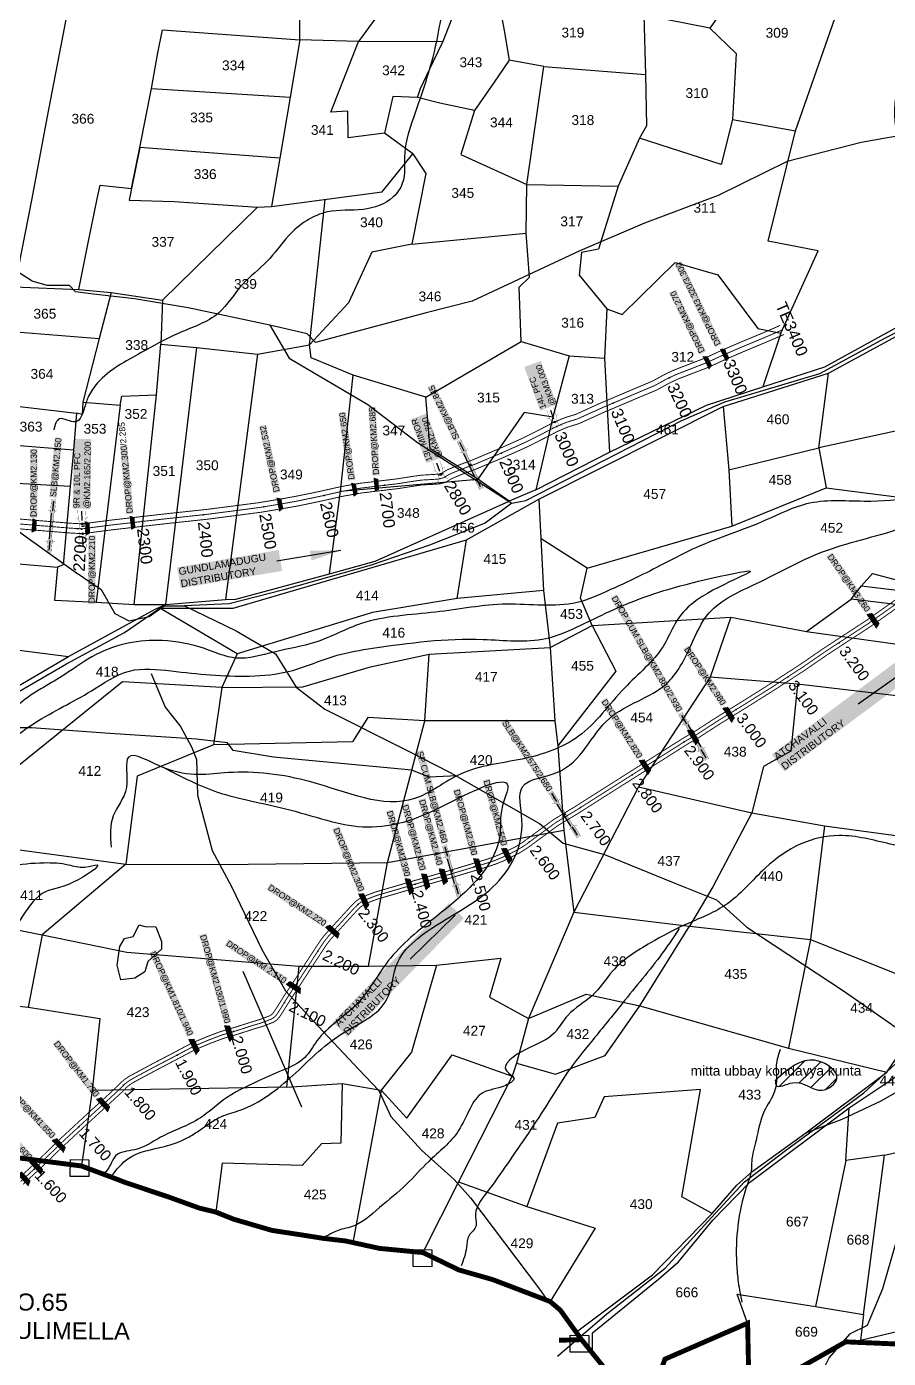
# Model space of a CAD drawing. Header units: inches. Extents: x 201585 to 225365, y 1598878 to 1613111.
# Drawn here: x 205832 to 207237, y 1599995 to 1602165 of the extents above; entities that cross this region are included whole.
import ezdxf
from ezdxf.enums import TextEntityAlignment as Align

# ---------------------------------------------------------------- set-up
doc = ezdxf.new("R2010")
doc.units = ezdxf.units.IN
doc.header["$LTSCALE"] = 15
doc.header["$MEASUREMENT"] = 0
for name, pattern in [('ACAD_ISO02W100', [15, 12, -3]), ('DASHED2', [0.375, 0.25, -0.125]), ('HIDDEN2', [0.1875, 0.125, -0.0625])]:
    doc.linetypes.add(name, pattern=pattern)
for name, color, linetype in [('BOUNDRY STONES', 240, 'Continuous'), ('CANAL1', 7, 'Continuous'), ('CSMark', 72, 'Continuous'), ('PLOTS', 7, 'Continuous'), ('PLOTS NO', 7, 'Continuous'), ('RE REMARKS', 7, 'Continuous'), ('ROADS', 1, 'Continuous'), ('STREAMS', 4, 'Continuous'), ('STRUCTURE', 5, 'Continuous'), ('TEXT', 1, 'Continuous'), ('text2', 7, 'Continuous'), ('VILLAGE BOUNDRY', 5, 'Continuous')]:
    doc.layers.add(name, color=color, linetype=linetype)
doc.styles.get("Standard").update_dxf_attribs({"font": 'arial.ttf'})
doc.dimstyles.get("Standard").update_dxf_attribs({"dimtxt": 0.18, "dimasz": 0.18, "dimexe": 0.18, "dimexo": 0.0625, "dimgap": 0.09, "dimtad": 0, "dimtih": 1, "dimtoh": 1, "dimdec": 4, "dimzin": 0, "dimdsep": 46, "dimtxsty": 'Standard', "dimcen": 0.09, "dimadec": 0, "dimazin": 0, "dimtfac": 1, "dimtdec": 4, "dimtofl": 0, "dimtmove": 0, "dimatfit": 3, "dimfxl": 1, "dimtolj": 1, "dimtzin": 0, "dimarcsym": 0})

# ---------------------------------------------------------------- blocks, each defined once
blk = doc.blocks.new('DROP')
h = blk.add_hatch()
h.set_pattern_fill('ANSI31', color=1, scale=10, angle=45)
h.set_pattern_definition([(90, (-324.4107, -25.7687), (-1.25, 0), [])])
h.paths.add_polyline_path([(-9.9, -4.3), (-13.8, 4.1), (13.8, 4.1), (10.2, -4.3)])
at = {"layer": 'STRUCTURE', "color": 5, "const_width": 0.49}
blk.add_lwpolyline([(-9.9, -4.3), (-13.8, 4.1), (13.8, 4.1), (10.2, -4.3), (-9.9, -4.3)], dxfattribs=at)
at = {"layer": 'STRUCTURE', "color": 5}
blk.add_circle((0, 0), 1.33, dxfattribs=at)
blk = doc.blocks.new('OT')
at = {"layer": 'STRUCTURE', "color": 190}
for points, const_width in [([(769775.2, 1706601.8), (769775.2, 1706597.8), (769769.2, 1706593.8), (769761.8, 1706593.8), (769754.4, 1706593.8), (769748.4, 1706597.8), (769748.4, 1706601.8)], 0.5), ([(769751.4, 1706595.8), (769729.4, 1706595.8)], 0.5), ([(769751.4, 1706579), (769729.4, 1706579)], 0.5), ([(769748.4, 1706573), (769748.4, 1706577), (769754.4, 1706581), (769761.8, 1706581), (769761.8, 1706581), (769761.8, 1706581), (769769.2, 1706581), (769775.2, 1706577), (769775.2, 1706573)], 0.5), ([(769761.8, 1706593.8), (769761.8, 1706581)], 2.5)]:
    blk.add_lwpolyline(points, dxfattribs=dict(at, const_width=const_width))
at = {"layer": 'STRUCTURE', "color": 0}
blk.add_circle((769761.8, 1706587.4), 1.87, dxfattribs=at)
blk.add_leader([(769732.6, 1706587.4), (769753.8, 1706587.4)], dimstyle='Standard', override={"dimasz": 10, "dimgap": 0.09, "dimtad": 0}, dxfattribs=at)
blk = doc.blocks.new('SLB')
at = {"layer": 'STRUCTURE'}
h = blk.add_hatch(dxfattribs=at)
h.set_pattern_fill('DOTS', color=6, scale=20, angle=320.3722, style=0)
h.set_pattern_definition([(320.372247934, (-159.4327, -72.9564), (1.2786241598, 0.5641323054), [0, -1.25])])
h.paths.add_polyline_path([(769699.5, 1706871.1), (769699.5, 1706861.1), (769729.1, 1706861.1), (769732.1, 1706863.1), (769792.1, 1706863.1), (769795.1, 1706861.1), (769824.7, 1706861.1), (769824.7, 1706871.1), (769795.1, 1706871.1), (769792.1, 1706869.1), (769732.1, 1706869.1), (769729.1, 1706871.1)])
at = {"layer": 'STRUCTURE', "color": 6, "linetype": 'ACAD_ISO02W100', "ltscale": 0.5, "const_width": 0.5}
for points in [[(769699.5, 1706871.1), (769729.1, 1706871.1)], [(769699.5, 1706861.1), (769729.1, 1706861.1)], [(769795.1, 1706871.1), (769824.7, 1706871.1)], [(769795.1, 1706861.1), (769824.7, 1706861.1)]]:
    blk.add_lwpolyline(points, dxfattribs=at)
at = {"layer": 'STRUCTURE', "color": 6, "const_width": 0.628}
for points in [[(769726.1, 1706877.1), (769726.1, 1706873.1), (769732.1, 1706869.1), (769792.1, 1706869.1), (769798.1, 1706873.1), (769798.1, 1706877.1)], [(769726.1, 1706855.1), (769726.1, 1706859.1), (769732.1, 1706863.1), (769792.1, 1706863.1), (769798.1, 1706859.1), (769798.1, 1706855.1)]]:
    blk.add_lwpolyline(points, dxfattribs=at)
at = {"layer": 'STRUCTURE', "color": 6}
blk.add_lwpolyline([(769732.1, 1706863.1), (769792.1, 1706863.1)], dxfattribs=at)
blk.add_lwpolyline([(769732.1, 1706863.1), (769792.1, 1706863.1)], dxfattribs=at)
at = {"layer": 'STRUCTURE', "color": 0}
blk.add_circle((769762.1, 1706866.1), 1.24, dxfattribs=at)
for points in [[(769703.8, 1706866), (769726.7, 1706866)], [(769818.6, 1706865.8), (769795.7, 1706865.8)]]:
    blk.add_leader(points, dimstyle='Standard', override={"dimasz": 10, "dimgap": 0.09, "dimtad": 0}, dxfattribs=at)
blk = doc.blocks.new('1SLB')
at = {"layer": 'STRUCTURE'}
h = blk.add_hatch(dxfattribs=at)
h.set_pattern_fill('DOTS', color=6, scale=14, angle=320.3722, style=0)
h.set_pattern_definition([(320.372247934, (-538945.0768, -1194857.3203), (0.89503691186, 0.39489261377), [0, -0.875])])
h.paths.add_polyline_path([(-43.8, 3.5), (-43.8, -3.5), (-23.1, -3.5), (-21, -2.1), (21, -2.1), (23.1, -3.5), (43.8, -3.5), (43.8, 3.5), (23.1, 3.5), (21, 2.1), (-21, 2.1), (-23.1, 3.5)])
at = {"layer": 'STRUCTURE', "color": 6, "linetype": 'ACAD_ISO02W100', "ltscale": 0.5, "const_width": 0.35}
for points in [[(-43.8, 3.5), (-23.1, 3.5)], [(23.1, 3.5), (43.8, 3.5)], [(-43.8, -3.5), (-23.1, -3.5)], [(23.1, -3.5), (43.8, -3.5)]]:
    blk.add_lwpolyline(points, dxfattribs=at)
at = {"layer": 'STRUCTURE', "color": 6, "const_width": 0.44}
for points in [[(-25.2, 7.7), (-25.2, 4.9), (-21, 2.1), (21, 2.1), (25.2, 4.9), (25.2, 7.7)], [(-25.2, -7.7), (-25.2, -4.9), (-21, -2.1), (21, -2.1), (25.2, -4.9), (25.2, -7.7)]]:
    blk.add_lwpolyline(points, dxfattribs=at)
at = {"layer": 'STRUCTURE', "color": 6}
blk.add_lwpolyline([(-21, -2.1), (21, -2.1)], dxfattribs=at)
blk.add_lwpolyline([(-21, -2.1), (21, -2.1)], dxfattribs=at)
at = {"layer": 'STRUCTURE', "color": 0}
blk.add_circle((0, 0), 0.871, dxfattribs=at)
for points in [[(-40.8, 0), (-24.8, 0)], [(39.6, -0.2), (23.5, -0.2)]]:
    blk.add_leader(points, dimstyle='Standard', override={"dimasz": 10, "dimgap": 0.09, "dimtad": 0}, dxfattribs=at)

msp = doc.modelspace()

# ---------------------------------------------------------------- hatches: boundary and pattern name
at = {"layer": 'STREAMS'}
h = msp.add_hatch(dxfattribs=at)
h.set_pattern_fill('ANSI31', color=256, scale=5.944822, angle=-0.4359)
h.set_pattern_definition([(44.56415, (198755.77, 1595783.688), (-13.244594, 13.447647), [])])
edge = h.paths.add_edge_path()
edge.add_spline(control_points=[(207053.6, 1600440.3), (207053.7, 1600440.2), (207057, 1600433.5), (207093.6, 1600456.8), (207119.6, 1600418.8), (207168.1, 1600453.6), (207123.6, 1600485.5), (207084.8, 1600476.2), (207065.6, 1600459.4), (207054.4, 1600449.3)], knot_values=[6.567457, 6.567457, 6.567457, 6.567457, 7.925355, 76.921078, 202.097727, 278.353626, 387.783545, 466.43002, 577.881899, 577.881899, 577.881899, 577.881899], degree=3, periodic=0)
edge.add_spline(control_points=[(207054.4, 1600449.3), (207054.3, 1600446.3), (207054, 1600443.3), (207053.6, 1600440.3)], knot_values=[123.866717, 123.866717, 123.866717, 123.866717, 146.498339, 146.498339, 146.498339, 146.498339], degree=3, periodic=0)

# ---------------------------------------------------------------- linework, layer by layer
at = {"layer": 'BOUNDRY STONES'}
for points in [[(205903, 1600318.5), (205933.4, 1600318.3), (205933.2, 1600290.7), (205902.8, 1600291)], [(206462.1, 1600171.8), (206492.5, 1600171.6), (206492.3, 1600144), (206461.9, 1600144.3)], [(206718, 1600032.3), (206748.4, 1600032.1), (206748.2, 1600004.5), (206717.7, 1600004.8)]]:
    msp.add_lwpolyline(points, close=True, dxfattribs=at)
at = {"layer": 'CANAL1', "color": 200, "const_width": 1.5}
for points in [[(205790.7, 1601364.8), (205904.2, 1601355.5), (205922.3, 1601354.6), (205936.5, 1601356.4), (205969.9, 1601360.7), (206063.8, 1601371.5), (206123.7, 1601377.9), (206164.5, 1601383.1), (206211.2, 1601389.2), (206251.7, 1601396), (206271.9, 1601399.7), (206307.2, 1601406.9), (206343.9, 1601415.2), (206374.8, 1601420.6), (206435.9, 1601427.9), (206463.7, 1601432.3), (206475.1, 1601433.9), (206493.4, 1601434.9), (206503.1, 1601435.6), (206508.3, 1601437), (206517.4, 1601442.5), (206534.7, 1601449.7), (206558.5, 1601458.6), (206602.3, 1601477.1), (206640.4, 1601494.1), (206670.4, 1601509.2), (206689.3, 1601519.1), (206701.2, 1601524.3), (206710.3, 1601527.9), (206726.9, 1601532.9), (206766, 1601550.7), (206818.1, 1601572.8), (206852.4, 1601587.2), (206871.5, 1601597.8), (206888.3, 1601605.6), (206908.1, 1601613.2), (206936.1, 1601624), (206967.3, 1601638.3), (206999, 1601651.9), (207029.2, 1601664.4), (207052.5, 1601674.4), (207060.3, 1601677.8)], [(205789.3, 1601348.9), (205903.1, 1601339.6), (205923, 1601338.5), (205938.6, 1601340.6), (205971.8, 1601344.9), (206065.6, 1601355.6), (206125.5, 1601362), (206166.6, 1601367.3), (206213.5, 1601373.4), (206254.5, 1601380.3), (206275, 1601383.9), (206310.5, 1601391.3), (206347.1, 1601399.5), (206377.1, 1601404.8), (206438.1, 1601412.1), (206466.1, 1601416.5), (206476.6, 1601418), (206494.5, 1601418.9), (206505.8, 1601419.8), (206514.6, 1601422.1), (206524.6, 1601428.2), (206540.5, 1601434.8), (206564.4, 1601443.8), (206608.7, 1601462.5), (206647.2, 1601479.6), (206677.7, 1601495), (206696.2, 1601504.6), (206707.3, 1601509.5), (206715.5, 1601512.7), (206732.6, 1601518), (206772.5, 1601536.1), (206824.3, 1601558.1), (206859.4, 1601572.8), (206878.8, 1601583.5), (206894.5, 1601590.9), (206913.9, 1601598.3), (206942.4, 1601609.3), (206973.8, 1601623.7), (207005.2, 1601637.2), (207035.4, 1601649.7), (207058.8, 1601659.7), (207066.6, 1601663.1)], [(205817.8, 1600287), (205852.6, 1600319.3), (205881, 1600347), (205882.6, 1600348.6), (205929.9, 1600392.4), (205961.5, 1600421.1), (205978.4, 1600436.8), (205986.7, 1600445.2), (205993.1, 1600450.4), (205998.8, 1600454.1), (206008.6, 1600459.4), (206036.3, 1600474.3), (206070.7, 1600492.3), (206101.1, 1600508.4), (206124.6, 1600518.3), (206147.7, 1600527.1), (206173.3, 1600534.7), (206197.4, 1600542.4), (206213.2, 1600547.2), (206222.1, 1600550.6), (206228.4, 1600553), (206231.8, 1600555.3), (206234.2, 1600557.9), (206238.8, 1600564.8), (206251.5, 1600585.3), (206270.7, 1600614.2), (206292.7, 1600648.1), (206311.4, 1600676.6), (206319.7, 1600686.9), (206328.5, 1600696.4), (206361.9, 1600732.9), (206368.8, 1600739.7), (206374.5, 1600743.7), (206380.4, 1600746.6), (206388.1, 1600750), (206400.3, 1600754.5), (206470.3, 1600775), (206520.7, 1600789.4), (206564.3, 1600802.5), (206581.9, 1600807.8), (206592.6, 1600811.4), (206605, 1600816.6), (206615.6, 1600821.8), (206629.2, 1600828.5), (206640.3, 1600835.4), (206669.7, 1600857), (206691, 1600872.7), (206707.9, 1600882.8), (206724.6, 1600892.9), (206775.5, 1600925.2), (206844.7, 1600969), (206903.4, 1601006), (206918.8, 1601014.8), (206956.8, 1601039.4), (207002.1, 1601067.3), (207046.1, 1601095), (207093.1, 1601125.5), (207130.9, 1601151.5), (207200.9, 1601197.1), (207297.4, 1601265.4)], [(205826, 1600278.3), (205860.8, 1600310.6), (205889.4, 1600338.4), (205890.9, 1600339.9), (205938.1, 1600383.6), (205969.6, 1600412.3), (205986.7, 1600428.1), (205994.8, 1600436.3), (206000.2, 1600440.7), (206005, 1600443.8), (206014.3, 1600448.9), (206042, 1600463.7), (206076.3, 1600481.7), (206106.2, 1600497.5), (206129.1, 1600507.1), (206151.5, 1600515.7), (206176.8, 1600523.2), (206201, 1600531), (206217.1, 1600535.8), (206226.4, 1600539.4), (206234, 1600542.3), (206239.6, 1600546), (206243.6, 1600550.4), (206248.9, 1600558.3), (206261.6, 1600578.8), (206280.7, 1600607.7), (206302.8, 1600641.6), (206321.2, 1600669.5), (206328.8, 1600679.1), (206337.3, 1600688.2), (206370.5, 1600724.6), (206376.5, 1600730.4), (206380.7, 1600733.3), (206385.5, 1600735.7), (206392.6, 1600738.9), (206404.1, 1600743.1), (206473.6, 1600763.5), (206524.1, 1600777.8), (206567.8, 1600791), (206585.5, 1600796.4), (206596.8, 1600800.2), (206610, 1600805.6), (206620.9, 1600811.1), (206635, 1600818), (206647, 1600825.5), (206676.8, 1600847.3), (206697.7, 1600862.7), (206714.1, 1600872.5), (206731, 1600882.7), (206781.9, 1600915.1), (206851.2, 1600958.8), (206909.6, 1600995.8), (206925, 1601004.6), (206963.2, 1601029.2), (207008.4, 1601057.1), (207052.6, 1601084.9), (207099.8, 1601115.5), (207137.6, 1601141.5), (207207.7, 1601187.2), (207304.3, 1601255.5)]]:
    msp.add_lwpolyline(points, dxfattribs=at)
at = {"layer": 'CANAL1', "color": 1, "linetype": 'HIDDEN2', "ltscale": 4, "const_width": 1.5}
for points in [[(205790, 1601356.9), (205903.6, 1601347.5), (205922.6, 1601346.5), (205937.5, 1601348.5), (205970.8, 1601352.8), (206064.7, 1601363.5), (206124.6, 1601369.9), (206165.6, 1601375.2), (206212.3, 1601381.3), (206253.1, 1601388.1), (206273.4, 1601391.8), (206308.8, 1601399.1), (206345.5, 1601407.4), (206376, 1601412.7), (206437, 1601420), (206464.9, 1601424.4), (206475.9, 1601425.9), (206494, 1601426.9), (206504.4, 1601427.7), (206511.5, 1601429.6), (206521, 1601435.3), (206537.6, 1601442.3), (206561.5, 1601451.2), (206605.5, 1601469.8), (206643.8, 1601486.9), (206674.1, 1601502.1), (206692.8, 1601511.8), (206704.2, 1601516.9), (206712.9, 1601520.3), (206729.7, 1601525.5), (206769.3, 1601543.4), (206821.2, 1601565.4), (206855.9, 1601580), (206875.1, 1601590.6), (206891.4, 1601598.2), (206911, 1601605.7), (206939.3, 1601616.7), (206970.5, 1601631), (207002.1, 1601644.5), (207032.3, 1601657.1), (207055.7, 1601667.1), (207063.5, 1601670.5)], [(205821.9, 1600282.7), (205856.7, 1600314.9), (205885.2, 1600342.7), (205886.7, 1600344.2), (205934, 1600388), (205965.5, 1600416.7), (205982.6, 1600432.5), (205990.8, 1600440.7), (205996.6, 1600445.5), (206001.9, 1600448.9), (206011.4, 1600454.2), (206039.1, 1600469), (206073.5, 1600487), (206103.7, 1600502.9), (206126.9, 1600512.7), (206149.6, 1600521.4), (206175.1, 1600528.9), (206199.2, 1600536.7), (206215.2, 1600541.5), (206224.3, 1600545), (206231.2, 1600547.7), (206235.7, 1600550.7), (206238.9, 1600554.1), (206243.9, 1600561.5), (206256.5, 1600582), (206275.7, 1600611), (206297.8, 1600644.8), (206316.3, 1600673.1), (206324.2, 1600683), (206332.9, 1600692.3), (206366.2, 1600728.7), (206372.7, 1600735), (206377.6, 1600738.5), (206383, 1600741.2), (206390.4, 1600744.4), (206402.2, 1600748.8), (206471.9, 1600769.3), (206522.4, 1600783.6), (206566, 1600796.8), (206583.7, 1600802.1), (206594.7, 1600805.8), (206607.5, 1600811.1), (206618.3, 1600816.4), (206632.1, 1600823.3), (206643.7, 1600830.4), (206673.2, 1600852.1), (206694.4, 1600867.7), (206711, 1600877.7), (206727.8, 1600887.8), (206778.7, 1600920.1), (206848, 1600963.9), (206906.5, 1601000.9), (206921.9, 1601009.7), (206960, 1601034.3), (207005.3, 1601062.2), (207049.4, 1601089.9), (207096.4, 1601120.5), (207134.2, 1601146.5), (207204.3, 1601192.2), (207300.8, 1601260.5)]]:
    msp.add_lwpolyline(points, dxfattribs=at)
at = {"layer": 'PLOTS'}
for points in [[(206373, 1602140.7), (206511, 1602140.9), (206530.5, 1602191.2), (206547.1, 1602228.6), (206567.4, 1602247.8), (206579.4, 1602264.2), (206591.3, 1602274.9), (206603.6, 1602256.1), (206642, 1602274.6), (206679, 1602289.5), (206716.3, 1602306.3), (206765.7, 1602326.7), (206803.1, 1602344), (206803.9, 1602500.7), (206667, 1602546), (206655.5, 1602511.3), (206647.1, 1602383.4), (206556.3, 1602324.2), (206591.3, 1602274.9)], [(206777.8, 1601704.9), (206802.5, 1601695.5), (206889.3, 1601780.2), (206958.9, 1601760.1), (207024.1, 1601672.7), (207061.6, 1601665.3), (207122.2, 1601799.6), (207040.8, 1601815.1), (207085.3, 1601994.9), (207168.7, 1602232.7), (207182.8, 1602339.2), (207243.4, 1602375.5), (207249.8, 1602376.6), (207249.8, 1602458.4), (207100.5, 1602471.2), (207049.3, 1602480), (206884.9, 1602475), (206809.1, 1602498.4), (206803.9, 1602500.7)], [(207049.3, 1602480), (207015.3, 1602260.3), (206945.6, 1602162.6), (206838.2, 1602183.5), (206598.7, 1602220.9)], [(206035.5, 1602064.2), (206045.8, 1602121.9), (206053.3, 1602159.7), (206277.2, 1602143.5), (206277.3, 1602211.8), (206282.9, 1602238), (206072, 1602249.3), (206062, 1602212.5), (206126.4, 1602211.9), (206187.7, 1602211.3), (206256.3, 1602211.8), (206277.3, 1602211.8), (206319.1, 1602226.7), (206354.1, 1602229.7), (206404, 1602267.8), (206447.2, 1602264.3), (206435.6, 1602226.6), (206373, 1602140.7)], [(206603.6, 1602256.1), (206598.7, 1602220.9), (206610.2, 1602158.7), (206618.7, 1602110.3), (206592.9, 1602072.9), (206562.2, 1602028.2), (206505.4, 1602039.9), (206469, 1602049.1), (206474.2, 1602063.9), (206494.6, 1602107.5), (206511, 1602140.9)], [(205904.2, 1602222.1), (205864.6, 1602015.6), (205840.4, 1601884.5), (205812.1, 1601740.7), (205916.6, 1601736.3), (205932.2, 1601812.6), (205946.9, 1601884.3), (205951.4, 1601906.3), (206002.6, 1601901.2), (205998.7, 1601881.9), (206072.2, 1601879.8), (206208.4, 1601870.7), (206231, 1601871.9), (206411.6, 1601895.9), (206461.5, 1601957.5), (206415, 1601991.1), (206356.1, 1601983.9), (206355.6, 1602027.3), (206327.9, 1602025.4), (206373, 1602140.7), (206277.2, 1602143.5), (206261.2, 1602049.9), (206244.5, 1601950.4), (206231, 1601871.9)], [(206838.2, 1602183.5), (206840.8, 1602086.8), (206842.4, 1602003.1), (206831.2, 1601983.3), (206796, 1601905), (206764.4, 1601802.1), (206736.4, 1601796.6), (206732.4, 1601759.7), (206777.8, 1601704.9), (206774, 1601624.6), (206782, 1601471.4), (206940.5, 1601548.1), (207032.1, 1601577.9), (207133.4, 1601610.3), (207301.1, 1601702.9), (207318, 1601713.2), (207411.7, 1601764), (207338.7, 1601806.8), (207402.9, 1602014.9), (207406.2, 1602030.3), (207473.9, 1602171.7)], [(206945.6, 1602162.6), (206988.6, 1602121.2), (206982.7, 1602013.5), (206964.4, 1601940.2), (206831.2, 1601983.3)], [(206675.1, 1602099.8), (206618.7, 1602110.3)], [(206482.6, 1601561.2), (206637.9, 1601651.6), (206634.7, 1601740.4), (206651.8, 1601756.3), (206646.1, 1601828.3), (206647.2, 1601907.5), (206675.1, 1602099.8), (206840.8, 1602086.8)], [(206244.5, 1601950.4), (206121.7, 1601959.9), (206016.1, 1601968.1), (206002.6, 1601901.2), (206016.1, 1601968.1), (206035.5, 1602064.2), (206261.2, 1602049.9)], [(206469, 1602049.1), (206429, 1602051), (206415, 1601991.1)], [(206562.2, 1602028.2), (206539.5, 1601956.2), (206647.2, 1601907.5), (206796, 1601905)], [(205778.4, 1601058.1), (205896.7, 1601126.3), (205991.3, 1601177.7), (206048.7, 1601217.2), (206168.6, 1601217), (206548.7, 1601328.4), (206667, 1601394.6), (206967.5, 1601546), (207139.3, 1601600.3), (207317, 1601696.6), (207328.4, 1601692.3), (207403.6, 1601727.4), (207553.8, 1601757.7), (207842.9, 1601818), (207939.1, 1601835.2), (207980.6, 1601873.2), (208114.4, 1601980.4), (208154.1, 1602000.1)], [(206982.7, 1602013.5), (207085.3, 1601994.9)], [(206461.5, 1601957.5), (206482.4, 1601925.4), (206459.8, 1601810.6), (206394.4, 1601797.1), (206356.4, 1601715), (206293.2, 1601646.2)], [(205969.6, 1601731.5), (206053.2, 1601719.2), (206208.4, 1601870.7)], [(206053.2, 1601719.2), (206050.5, 1601647.3), (206108.7, 1601641.9), (206207.9, 1601631.2), (206293.2, 1601646.2), (206318.5, 1601882.9)], [(206459.8, 1601810.6), (206646.1, 1601828.3)], [(205908.4, 1601474.9), (205744.3, 1601487.9), (205743.8, 1601512.9), (205745.5, 1601554.5), (205745.7, 1601572.5), (205745, 1601664), (205745.7, 1601673), (205747.3, 1601692.4), (205756, 1601741.3), (205762.7, 1601789.8), (205739.1, 1601796.2), (205745.8, 1601805)], [(205916.6, 1601736.3), (205969.6, 1601731.5), (205950, 1601656.4), (205923.6, 1601552.8), (205922, 1601532.8), (205913, 1601534.7), (205908.4, 1601474.9), (205902.5, 1601415.7), (205891.1, 1601287.9), (205882, 1601283.8), (205877.1, 1601230.4), (205945.1, 1601226.7), (206006.8, 1601223), (206058.1, 1601223.1), (206048.7, 1601217.2)], [(205745.7, 1601673), (205950, 1601656.4)], [(206637.9, 1601651.6), (206716.2, 1601628.6), (206774, 1601624.6)], [(207061.6, 1601665.3), (207032.1, 1601577.9)], [(205924.1, 1601553), (205984.1, 1601547.8), (205987, 1601562.4), (206043.5, 1601565), (206050.5, 1601647.3)], [(206058.1, 1601223.1), (206156.2, 1601231.4), (206172.8, 1601231.8), (206325.3, 1601273.2), (206399.8, 1601293.8), (206618.7, 1601391.3), (206567.3, 1601427.5), (206489.6, 1601477), (206482.6, 1601561.2), (206364.4, 1601596.6), (206295.5, 1601624.9), (206293.2, 1601646.2)], [(206108.7, 1601641.9), (206058.1, 1601223.1)], [(206207.9, 1601631.2), (206156.2, 1601231.4)], [(206716.2, 1601628.6), (206689.7, 1601528.3), (206643.1, 1601535.9), (206567.3, 1601427.5)], [(206325.3, 1601273.2), (206343.3, 1601407.9), (206364.4, 1601596.6)], [(206745.9, 1601282.6), (206981.7, 1601350.9), (207135.3, 1601413), (207249.8, 1601398.4), (207367, 1601488.4), (207345.9, 1601527), (207123.2, 1601478.3), (207139.3, 1601600.3)], [(206006.8, 1601223), (206043.5, 1601565)], [(205745.5, 1601554.5), (205913, 1601534.7)], [(205984.1, 1601547.8), (205945.1, 1601226.7)], [(206967.5, 1601546), (206976.6, 1601442.6), (206981.7, 1601350.9)], [(206689.7, 1601528.3), (206662, 1601410.1), (206618.7, 1601391.3)], [(206976.6, 1601442.6), (207123.2, 1601478.3), (207135.3, 1601413)], [(206662, 1601410.1), (206782, 1601471.4)], [(205738.5, 1601425.2), (205902.5, 1601415.7)], [(206343.3, 1601407.9), (206567.3, 1601427.5)], [(205310.9, 1601391.2), (205304.3, 1601341.4), (205275.2, 1601121.9), (205441.1, 1601082.3), (205579.3, 1601075.1), (205774.2, 1601065.1), (205899.9, 1601138.5), (206041.1, 1601215.6), (206058.1, 1601223.1)], [(206667, 1601394.6), (206674.5, 1601246), (206685.4, 1601153.3), (206692.7, 1601033.7), (206697.7, 1600992.6), (206707.6, 1600855.6), (206723.8, 1600721.8), (206650.1, 1600548.2), (206630.2, 1600475.8), (206623.3, 1600454.7), (206535.8, 1600282.1), (206478, 1600167)], [(207103.1, 1601178.9), (207176.2, 1601232), (207193.2, 1601253.3), (207211.1, 1601273.6), (207268, 1601258.6), (207290, 1601272.6), (207474.4, 1601408.2)], [(206149.8, 1601088.1), (206281.9, 1601088.9), (206392.5, 1601121.8), (206488.3, 1601142.4), (206685.4, 1601153.3), (206753.8, 1601188.7), (206735, 1601233.5), (206745.9, 1601282.6), (206670.6, 1601330.3)], [(206533.9, 1601232.8), (206548.7, 1601328.4)], [(205710.4, 1601298.5), (205882, 1601283.8)], [(206674.5, 1601246), (206533.9, 1601232.8), (206395.9, 1601210.1), (206174.8, 1601143), (206048.7, 1601217.2)], [(207193.2, 1601253.3), (207555.8, 1601209.4)], [(207562, 1601185.4), (207176.2, 1601232)], [(206980.1, 1601202.5), (206946.2, 1601104.9), (206829.6, 1600925.8), (206723.8, 1600721.8)], [(206753.8, 1601188.7), (206980.1, 1601202.5), (207103.1, 1601178.9), (207383.8, 1601140.2), (207553, 1601121)], [(205607.3, 1601176), (205899.9, 1601138.5)], [(206753.8, 1601188.7), (206792.6, 1601114.5), (206697.7, 1600992.6)], [(206174.8, 1601143), (206149.8, 1601088.1), (205987.9, 1601097), (205818.8, 1600960.5)], [(206389.4, 1600633.5), (206420.1, 1600802.9), (206480.9, 1601033.4), (206488.3, 1601142.4)], [(206149.8, 1601088.1), (206136.2, 1600994.2)], [(207088.9, 1601093.3), (207077.8, 1600984.3), (207033.3, 1600958.9), (207014.4, 1600883.8), (206950.7, 1600762.8), (206912.5, 1600699)], [(207512.9, 1601043.5), (207088.9, 1601093.3), (206946.2, 1601104.9)], [(206692.7, 1601033.7), (206480.9, 1601033.4), (206388.3, 1601038.9), (206363.3, 1600999.4), (206136.2, 1600994.2), (206011.7, 1600943.1), (205993.2, 1600799.9), (205857.3, 1600684.6), (205834.1, 1600567.1)], [(206829.6, 1600925.8), (207014.4, 1600883.8), (207132.9, 1600862.3), (207285.6, 1600841.9), (207452.7, 1600786.1)], [(205766.7, 1600830.3), (205993.2, 1600799.9), (206147.5, 1600799.4), (206420.1, 1600802.9), (206707.6, 1600855.6)], [(207132.9, 1600862.3), (207109.7, 1600677.3)], [(206723.8, 1600721.8), (206912.5, 1600699), (207109.7, 1600677.3), (207324.2, 1600591.8)], [(205737.1, 1600708.7), (205857.3, 1600684.6), (205994.9, 1600656.7), (206275.8, 1600633.9), (206389.4, 1600633.5), (206499.9, 1600635.2), (206604.8, 1600647), (206586.2, 1600583.2), (206650.1, 1600548.2)], [(206630.2, 1600475.8), (206694.3, 1600457.5), (206774.8, 1600488.1), (206831.5, 1600569.2), (206912.5, 1600699)], [(207109.7, 1600677.3), (207073.7, 1600500.2)], [(206275.8, 1600633.9), (206255.4, 1600436.3), (205938.8, 1600431.2)], [(206499.9, 1600635.2), (206459.3, 1600493.7), (206409.6, 1600431.8), (206363.6, 1600183.3)], [(206650.1, 1600548.2), (206743.8, 1600587.9), (206831.5, 1600569.2), (207073.7, 1600500.2), (207234.4, 1600461), (207324.2, 1600591.8)], [(205381.9, 1600350.8), (205379.1, 1600453.4), (205448.1, 1600498.4), (205555.4, 1600571.6), (205703.4, 1600581.7), (205834.1, 1600567.1), (205951.1, 1600548.3), (205938.8, 1600431.2), (205921.2, 1600308.1)], [(206754.6, 1600002.7), (206754.6, 1600036.4), (206862.1, 1600123.7), (206894.7, 1600151.8), (206950.7, 1600220), (207010.3, 1600281.2), (207173, 1600402.9), (207252.6, 1600456.1), (207261.8, 1600469.8), (207437.7, 1600519.3), (207489.8, 1600498.2), (207520.6, 1600470.8), (207534.4, 1600468.1), (207551.9, 1600473.5), (207629.6, 1600489.4), (207651.6, 1600499.3), (207714, 1600512.1), (207754.6, 1600510.7), (207845.7, 1600506.2), (208025.7, 1600487), (208100.9, 1600472.9)], [(207230.3, 1600325.9), (207311.5, 1600344.2), (207345, 1600398.3), (207358.1, 1600430.5), (207348.9, 1600455.3), (207437.7, 1600519.3), (207407.6, 1600461.6), (207457.8, 1600461.2), (207506.2, 1600450.7), (207505.7, 1600434.8), (207488.9, 1600433.9), (207482.9, 1600394.4), (207484.5, 1600377.3), (207484.8, 1600334.8), (207500.6, 1600334.4), (207481.1, 1600277.1), (207459.7, 1600224), (207434.8, 1600128.5), (207391.3, 1600078.8), (207329.8, 1600056.7), (207191.4, 1600023.5)], [(206409.6, 1600431.8), (206451.7, 1600386.2), (206525.4, 1600489.1), (206623.3, 1600454.7)], [(206728.1, 1600037.9), (206852.1, 1600130.6), (206949.4, 1600230.8), (206989.6, 1600276.8), (207014.2, 1600298.4), (207102.2, 1600361.9), (207234.4, 1600461)], [(206346, 1600442.4), (206343.9, 1600345.1), (206312.6, 1600344), (206281, 1600308.9), (206150.3, 1600312.6), (206140.2, 1600233)], [(206255.4, 1600436.3), (206346, 1600442.4), (206409.6, 1600431.8)], [(206949.4, 1600230.8), (206899.9, 1600257.8), (206930.6, 1600432.5), (206773.6, 1600420.9), (206758.3, 1600387.1), (206697.1, 1600377.7), (206647.4, 1600242)], [(207196, 1600066), (207230.3, 1600325.9), (207167.3, 1600317), (207173, 1600402.9)], [(207167.3, 1600317), (207117.8, 1600079.3)], [(206535.8, 1600282.1), (206647.4, 1600242), (206758.7, 1600206.7), (206685.2, 1600087.3)], [(207007.3, 1600051.9), (206990.4, 1600099), (207117.8, 1600079.3), (207196, 1600066), (207191.4, 1600023.5)]]:
    msp.add_lwpolyline(points, dxfattribs=at)
at = {"layer": 'ROADS'}
for points in [[(207392.8, 1602011.4), (207192.6, 1601976.1), (207072, 1601945.2), (206959.1, 1601889.9), (206839.2, 1601844.5), (206733.9, 1601799.5), (206558.1, 1601717.4), (206483.2, 1601698.6), (206302.8, 1601649.9), (206289.2, 1601664.2), (206228.3, 1601678.3), (206095.1, 1601706.7), (206007.5, 1601721.2), (205940.9, 1601728.8), (205911.4, 1601732.9), (205901.4, 1601743), (205865.2, 1601743), (205840.6, 1601749.8), (205759.5, 1601801.9)], [(206228.3, 1601678.3), (206260, 1601624.8), (206388.2, 1601548.8), (206469, 1601487), (206622.7, 1601388.4), (206645.5, 1601392.4), (206900.3, 1601523), (206969.9, 1601553.6), (207125.1, 1601599.7), (207230.9, 1601657.4), (207362.1, 1601723.8), (207534.8, 1601762.6), (207884.5, 1601832.9), (207939, 1601844.3), (208106.3, 1601981.2)], [(205754.5, 1601389.6), (205832.5, 1601332.5), (205909.2, 1601277.2), (205953.2, 1601247.3), (205975.8, 1601208.2), (205998.5, 1601196.6), (206031.4, 1601203.6), (206056.1, 1601220.8), (206089, 1601221), (206173.5, 1601180.2), (206237.5, 1601142.8), (206271.3, 1601088.3), (206318.2, 1601052.7), (206450.9, 1600986), (206522.4, 1600949.3), (206668.2, 1600866.2), (206706.7, 1600834), (206774, 1600815.7), (206885.7, 1600770), (206956.7, 1600741.6), (207006, 1600697.5), (207163.6, 1600593.6), (207267.4, 1600521.4)], [(206622.7, 1601388.4), (206579.4, 1601355.6), (206488.6, 1601319.9), (206393.7, 1601287.1), (206251.3, 1601247.1), (206161.9, 1601224), (206089, 1601221)], [(206034.7, 1601110.6), (206057.4, 1601055.7), (206082.7, 1601024.4), (206100.5, 1600991.2), (206108.8, 1600970.6), (206110.4, 1600912.5), (206134.3, 1600822.5), (206165.5, 1600763.6), (206215.4, 1600660.8), (206253.9, 1600593.4), (206298.7, 1600544.5), (206373.3, 1600465.1), (206406.1, 1600431.3), (206425.4, 1600388.6), (206475.7, 1600334), (206528.9, 1600286), (206555.3, 1600256.2), (206668, 1600107.5), (206684.8, 1600083.3)], [(206533.5, 1600944), (206488.1, 1600941.9), (206459.8, 1600953.1), (206234.3, 1600974.2), (206168.7, 1600985.2), (206159.3, 1600997.7), (206108.5, 1601003.5), (205967.3, 1601013.1), (205839.9, 1601022), (205781.1, 1601022), (205741.7, 1601015.8), (205682, 1600957.5), (205620.9, 1600917.2), (205527.4, 1600861.1), (205495.3, 1600838), (205437.9, 1600787), (205395.9, 1600767.9), (205332, 1600742), (205185.8, 1600713.7), (205148.9, 1600707.3)], [(207102.2, 1600361.9), (207161.5, 1600384.2), (207225, 1600414.2), (207312, 1600464.2), (207383.8, 1600491.7), (207437.7, 1600519.3), (207430.1, 1600524.2)], [(207383.8, 1600491.7), (207348.9, 1600455.3), (207311.9, 1600380.6), (207255.6, 1600205.8), (207227.4, 1600107.9), (207202, 1600048.1), (207173.4, 1600034.1), (207140.1, 1599995.8), (207125.6, 1599966.9)], [(206697.4, 1599998.1), (206777.9, 1600067.3), (206873, 1600141.7), (206954.4, 1600230.8), (207002.3, 1600282.4), (207066.8, 1600331.5), (207196.8, 1600427.1), (207248.3, 1600474.4)]]:
    msp.add_lwpolyline(points, dxfattribs=at)
at = {"layer": 'STREAMS'}
msp.add_lwpolyline([(205985.1, 1600611.3), (205979.6, 1600635.1), (205983.9, 1600666), (205991.2, 1600678.8), (206005.3, 1600682.3), (206015.1, 1600701.1), (206025.1, 1600698.2), (206042.4, 1600698.1), (206042.4, 1600698.1), (206051.5, 1600673.9), (206051.8, 1600661.4), (206029.5, 1600641.5), (206024.6, 1600624.3), (206008.4, 1600614.3), (205985.1, 1600611.3)], dxfattribs=at)
msp.add_open_spline([(205405.1, 1602020.8), (205406.8, 1602022), (205417.1, 1602030.9), (205424.7, 1602053.5), (205451.8, 1602071.8), (205453.1, 1602111.3), (205494.7, 1602144.9), (205496.4, 1602204.4), (205544.4, 1602240.7), (205605.1, 1602245.6), (205676.8, 1602244), (205746.5, 1602255.4), (205804.7, 1602283.4), (205857, 1602303.1), (205902.6, 1602347.2), (205972.1, 1602353.6), (206039.5, 1602378.4), (206096.7, 1602382.3), (206140.7, 1602397.3), (206160.1, 1602443.7), (206166.4, 1602496.6), (206182.6, 1602549.2), (206192.2, 1602607.8), (206263.8, 1602619.5), (206330.7, 1602618.2), (206401.1, 1602609.3), (206475.7, 1602631.7), (206536, 1602624.6), (206608.1, 1602620.6), (206660.4, 1602672.9), (206666.7, 1602769.6), (206782.8, 1602786.9), (206841.6, 1602865.8), (206885.6, 1602964.3), (206975.7, 1602987.4), (207075.3, 1603043), (207195.3, 1603000.5), (207323.7, 1602989.3), (207407.3, 1602960.2), (207479.2, 1602930.2), (207456.4, 1602841.3), (207420.6, 1602770.1), (207414.6, 1602687.9), (207360, 1602626.8), (207250.6, 1602649.1), (207137.8, 1602652.9), (206990.5, 1602686.4), (206928.4, 1602590.6), (206842.4, 1602563.2), (206837.1, 1602497), (206822.6, 1602452.7), (206818.7, 1602416.3), (206812.7, 1602363.4), (206718.9, 1602334.9), (206639.4, 1602293.1), (206561.3, 1602254.8), (206510.4, 1602208.9), (206498.9, 1602119.8), (206471, 1602041.9), (206444.1, 1601963), (206451.4, 1601915.5), (206425.3, 1601878.2), (206378.6, 1601862.6), (206315.9, 1601869.8), (206259.7, 1601831.2), (206226.2, 1601780.1), (206179.4, 1601746.2), (206147.1, 1601688.7), (206078.7, 1601668), (206013.9, 1601630.2), (205958.8, 1601602.1), (205932.4, 1601564.7), (205925.7, 1601543), (205916, 1601510.6), (205882.8, 1601534.5), (205877.9, 1601515.7), (205875.9, 1601507.6)], degree=3, knots=[67.924069, 67.924069, 67.924069, 67.924069, 84.280917, 174.74873, 234.982302, 316.599832, 445.262259, 609.079715, 724.29822, 863.746027, 1062.014172, 1270.541591, 1387.781869, 1550.430334, 1690.684647, 1848.982297, 2059.479678, 2232.851487, 2283.467637, 2399.958627, 2575.421756, 2694.503273, 2825.174294, 2975.155576, 3167.026533, 3356.917512, 3497.578636, 3747.723747, 3811.385313, 4036.653137, 4211.330922, 4477.044423, 4764.327968, 4938.075265, 5264.356787, 5407.07892, 5787.473687, 6138.850524, 6386.87131, 6479.301235, 6674.148024, 6926.376782, 7134.828337, 7271.031554, 7486.65042, 7892.613012, 8202.217036, 8483.355739, 8670.99873, 8806.078015, 8940.06261, 9030.170699, 9083.671593, 9329.770698, 9634.394988, 9811.008315, 9986.195507, 10120.709067, 10470.871634, 10619.288974, 10745.66474, 10811.781252, 10946.369871, 11093.587643, 11280.000407, 11420.002193, 11556.21006, 11710.887697, 11896.504353, 12067.80119, 12286.624883, 12352.741394, 12401.305001, 12471.280516, 12538.7661, 12590.016864, 12590.016864, 12590.016864, 12590.016864], dxfattribs=at)
for points in [[(207756.1, 1602562.3), (207679, 1602551.6), (207600.3, 1602556.9), (207548.6, 1602561.7), (207520.8, 1602563.7), (207454.3, 1602556.6), (207423.2, 1602551.8), (207384.8, 1602536.6), (207332.3, 1602463.7), (207315.7, 1602410.7), (207322.2, 1602346.5), (207332.3, 1602306), (207332.9, 1602237), (207279.1, 1602154.8), (207252.5, 1602077), (207248.4, 1602002), (207273.2, 1601907.3), (207262.5, 1601790.1), (207260.1, 1601708.1), (207270.7, 1601654.3), (207287.9, 1601634.6), (207337.7, 1601568), (207360, 1601526.8), (207374.8, 1601504.8), (207336.1, 1601430.6), (207281.6, 1601400.4), (207197.1, 1601391.2), (207103.3, 1601387), (207037.8, 1601360.9), (206923, 1601315.6), (206837.1, 1601272.3), (206783.8, 1601247.3), (206729.3, 1601226.4), (206614.6, 1601223.6), (206498.3, 1601210.7), (206377.4, 1601192), (206303.2, 1601161.9), (206235.4, 1601145.7), (206173.5, 1601135.8), (206121.6, 1601151.2), (206052.6, 1601164.4), (205944.9, 1601141.5), (205893.8, 1601109), (205825.3, 1601065.6), (205783.3, 1601019.7), (205755.1, 1600955.3), (205735.9, 1600869.6), (205711.4, 1600768.1), (205679.7, 1600692.7), (205656.8, 1600654.8), (205590.1, 1600620), (205506.5, 1600588.5), (205390.5, 1600539.7), (205286.8, 1600496.1), (205203.7, 1600437.8), (205145.1, 1600407.6), (205100.5, 1600397.6)], [(205969.5, 1600290.7), (205998.5, 1600321.1), (206056.3, 1600340), (206093.5, 1600353.9), (206112.4, 1600365.5), (206149.7, 1600388.7), (206179.8, 1600399.1), (206265.8, 1600455.7), (206344.6, 1600522.7), (206419.2, 1600579.8), (206436.7, 1600640.2), (206469.4, 1600678.8), (206592, 1600762.9), (206639.3, 1600872), (206640.3, 1600926.1), (206696.4, 1600949.2), (206782, 1601037.6), (206874.8, 1601094), (206914.7, 1601156), (206944.5, 1601209.3), (207022, 1601257.5), (207127.9, 1601308.2), (207258.9, 1601347.8), (207334.5, 1601386.6), (207386, 1601424.4), (207417.2, 1601425.4), (207459.9, 1601399.2), (207477.1, 1601336.7), (207492.3, 1601315.4), (207519.1, 1601264.3), (207545.4, 1601243.6)], [(205702.1, 1600655.1), (205720.6, 1600717), (205730.7, 1600788.3), (205752.1, 1600834.8), (205779.6, 1600918.3), (205790.7, 1600977), (205845.2, 1601030.3), (205937.3, 1601082.4), (205999.4, 1601114.7), (206067.5, 1601114.9), (206195.5, 1601106.6), (206260.7, 1601114.5), (206337.8, 1601140.4), (206395.7, 1601151.8), (206576, 1601166.3), (206678.3, 1601167.7), (206751, 1601196.9), (206800.1, 1601219.7), (206938.5, 1601263.6), (207011.6, 1601277.7), (206910.5, 1601219.1), (206869.4, 1601154.7), (206806.5, 1601087), (206731.6, 1601008.3), (206639.5, 1600971.3), (206539.3, 1600946.8), (206464.3, 1600906.8), (206295.2, 1600934), (206160.6, 1600949.1), (206057, 1600956.4), (205997.7, 1600974.5), (205994.4, 1600925.1), (205972.9, 1600878.8), (205969.5, 1600827.7)], [(207526.1, 1601253.1), (207544.1, 1601220), (207550.9, 1601188.8), (207545.4, 1601161.8), (207545.1, 1601124.6), (207522.4, 1601089.5), (207511.7, 1601067.2), (207502.7, 1601051.4), (207473.1, 1601028.7), (207431.4, 1600978.8), (207411.7, 1600939), (207371.3, 1600888.7), (207327.5, 1600849), (207287.9, 1600828.8), (207239.7, 1600832.7), (207156.5, 1600846.6), (207094, 1600833), (207036.7, 1600794), (206970.3, 1600732.8), (206904.7, 1600700.9), (206849.2, 1600671.9), (206787, 1600625.4), (206753.8, 1600585.6), (206714, 1600553.4), (206692.1, 1600524.8), (206645.9, 1600498.1), (206614.5, 1600462.4), (206626.2, 1600451.2), (206612.5, 1600439.5), (206575.4, 1600427.4), (206536.1, 1600366), (206487.3, 1600315.5), (206451.1, 1600278.2), (206407.3, 1600240.3), (206359.3, 1600208.3), (206345.2, 1600204.9), (206316.8, 1600191.6)], [(206055.9, 1600957), (206142.7, 1600917.5), (206251.9, 1600890.8), (206321.2, 1600871.5), (206379.4, 1600861), (206440.4, 1600867.1), (206532.5, 1600905.8), (206616.2, 1600927.5), (206607.1, 1600892.9), (206603.2, 1600845.3), (206561.4, 1600769.4), (206500.3, 1600715.2), (206420.9, 1600641.7), (206370.9, 1600572.7), (206305, 1600511.8), (206285.4, 1600484.9), (206249.3, 1600464), (206209.8, 1600446.6), (206152.8, 1600415.7), (206115, 1600386.6), (206050, 1600354.8), (206007.5, 1600334.5), (205976.8, 1600324.7), (205968.4, 1600310.1), (205955.4, 1600292.6)], [(205729, 1600791.6), (205803, 1600797.9), (205860.2, 1600802.4), (205899.9, 1600799), (205926.6, 1600795.1), (205946.5, 1600798.7), (205907.8, 1600770.4), (205857.3, 1600752.1), (205821, 1600709), (205792.6, 1600659.5), (205771.8, 1600613.7), (205729.6, 1600547.8), (205695.8, 1600522), (205668.8, 1600487.4), (205603.2, 1600442), (205553.7, 1600384.6), (205520.5, 1600358.6), (205497.4, 1600350.7)], [(206895.8, 1600695), (206864.1, 1600649.2), (206831.9, 1600608.7), (206799.1, 1600568.2), (206752.5, 1600510.7), (206713.7, 1600460.8), (206683.2, 1600413.2), (206615.6, 1600311.8), (206581.5, 1600264.2), (206563.5, 1600224.2), (206564.6, 1600210.6), (206553.2, 1600194.8), (206548.9, 1600175.3), (206540.4, 1600145.3)], [(207060.3, 1600497.7), (207054.1, 1600472.6), (207054.4, 1600451.5), (207051.1, 1600429.7), (207034.5, 1600397.4), (207021, 1600350.4), (207014, 1600316.1), (207013.4, 1600302.7), (207005.2, 1600272.8), (206989.3, 1600148.6), (206992.1, 1600118.6), (206998, 1600086)], [(207052.4, 1600447.6), (207090, 1600475.4), (207120.9, 1600479.6), (207152.8, 1600450.2), (207129, 1600431.6), (207080.9, 1600443.8), (207053.8, 1600439.9), (207052.4, 1600447.6)]]:
    msp.add_spline(points, degree=3, dxfattribs=at)
at = {"layer": 'text2', "color": 3, "linetype": 'Continuous'}
msp.add_lwpolyline([(206184.1, 1600625.4), (206279.7, 1600404.4)], dxfattribs=at)
at = {"layer": 'text2', "color": 2, "linetype": 'Continuous'}
for p in [(207063.5, 1601670.5), (206971.4, 1601631.4), (206879.3, 1601592.6), (206788.3, 1601551.5), (206696, 1601513.3), (206605.9, 1601470), (206415.2, 1601417.4), (206513.9, 1601431), (206316.7, 1601400.9), (206119.3, 1601369.4), (206218.4, 1601382.3), (206019.9, 1601358.4), (205920.6, 1601346.7), (207208, 1601205, 38), (206975, 1601049, 37), (206918, 1601011, 36), (206838, 1600964, 35), (206709, 1600881, 34), (206613, 1600821, 33), (206511, 1600784, 30), (206525, 1600789, 31), (206567, 1600801, 32), (206455, 1600769, 28), (206482, 1600776, 29), (206382, 1600742, 27), (206327, 1600695, 26), (206264, 1600602, 25), (206161, 1600530, 24), (206104, 1600508, 23), (205954, 1600414, 22), (205885.2, 1600342.7), (205844, 1600312, 20)]:
    msp.add_point(p, dxfattribs=at)
at = {"layer": 'text2', "color": 3, "linetype": 'Continuous'}
for p in [(206969, 1601634, 34), (206941, 1601622, 33), (206507, 1601435, 31), (206555, 1601451, 32), (206366, 1601414, 29), (206402, 1601419, 30), (206244, 1601392, 28), (205844, 1601352, 22), (205872, 1601351, 23), (205922, 1601351, 24), (205925, 1601351, 26), (206004, 1601360, 27), (205921, 1601346, 25), (207156.4, 1601160.9), (207073.2, 1601105.4), (206988.7, 1601052), (206903.8, 1600999.2), (206819.2, 1600945.8), (206734.8, 1600892.2), (206651.9, 1600836.5), (206561.4, 1600795.4), (206465.4, 1600767.4), (206371.7, 1600734.1), (206306.6, 1600658.4), (206252, 1600574.6), (206169, 1600527.1), (206076.9, 1600488.8), (205989.9, 1600439.9), (205916.6, 1600371.9), (205844, 1600303.1)]:
    msp.add_point(p, dxfattribs=at)
at = {"layer": 'VILLAGE BOUNDRY', "linetype": 'DASHED2', "ltscale": 8, "const_width": 8}
for points in [[(208172.9, 1600579.7), (208138.3, 1600528.9), (208100.2, 1600473.1), (208096.5, 1600465.1), (208067.3, 1600421.1), (208053.2, 1600400.7), (208037.8, 1600376), (208014.9, 1600356.9), (207996.8, 1600338.6), (207956.6, 1600301.4), (208017.8, 1600280.9), (207956.6, 1600301.4), (207918, 1600291.1), (207887.3, 1600282.6), (207843.9, 1600263.6), (207789.4, 1600240.4), (207729.3, 1600202.8), (207653.1, 1600152.8), (207493.2, 1600088.9), (207378.9, 1600043.2), (207280.9, 1600016.7), (207167.2, 1600021.5), (207037.3, 1599947.9)], [(206777.7, 1599974), (206736.5, 1600025.1), (206699.7, 1600024.1), (206736.5, 1600025.1), (206701.8, 1600073.3), (206685.2, 1600087.3), (206592.1, 1600122.8), (206536.2, 1600138.8), (206495.1, 1600158.7), (206478, 1600167), (206407.2, 1600173.8), (206363.6, 1600183.3), (206351.8, 1600185.9), (206314.4, 1600190.3), (206281.1, 1600195.6), (206231.8, 1600203.1), (206169.2, 1600221.4), (206140.2, 1600233), (206113.3, 1600239.5), (206063.4, 1600257.5), (205991.8, 1600281.5), (205970.1, 1600289.9), (205959.6, 1600293.7), (205921.2, 1600308.1), (205785.5, 1600325.6)], [(207008.9, 1599976.4), (207007.3, 1600051.9), (206872.4, 1599993.3), (206860.2, 1599957.4)]]:
    msp.add_lwpolyline(points, dxfattribs=at)

# ---------------------------------------------------------------- block references
for p, xscale, yscale, zscale, rotation in [((206942.5, 1601618.6, 33), 0.8000000000000002, 0.8000000000000002, 0.8000000000000002, 115.4180635975209), ((206970.5, 1601630.8, 34), 0.8000000000000002, 0.8000000000000002, 0.8000000000000002, 115.4180635975209), ((206366.5, 1601411, 29), 0.8, 0.8, 0.8, 100.528779829237), ((206402, 1601418.9, 30), 0.8, 0.8, 0.8, 94.78469284791055), ((206245, 1601386.7, 28), 0.8, 0.8, 0.8, 100.7322150965714), ((205844, 1601352, 22), 0.8000000000000004, 0.8000000000000004, 0.8000000000000004, 85.40105731401454), ((205931, 1601347.4, 27), 0.8, 0.8, 0.8, 92.24900519654545), ((206004.5, 1601356.7, 27), 0.8, 0.8, 0.8, 96.5567799879087)]:
    msp.add_blockref('DROP', p, dxfattribs=dict(xscale=xscale, yscale=yscale, zscale=zscale, rotation=rotation))
at = {"layer": 'STRUCTURE', "color": 0}
for name, p, xscale, yscale, zscale, rotation in [('OT', (-1099465.7, 1708231.8), 0.7, 0.7, 0.7, 289.6073004542494), ('SLB', (-1103962.4, 1580295.8, 32), 0.7, 0.7, 0.7, 295.1992350465194), ('OT', (-1099651.4, 1708146.2, 31), 0.7, 0.7, 0.7, 289.6073004542494), ('SLB', (-939606.5, 2238361.5, 23), 0.7000000000000001, 0.7000000000000001, 0.7000000000000001, 265.195598177959), ('OT', (-1015408.1, 2076527.7), 0.7, 0.7, 0.7, 273.0187913302469), ('OT', (1427253.2, 1126165.4), 0.7, 0.7, 0.7, 93.01879133024697)]:
    msp.add_blockref(name, p, dxfattribs=dict(at, xscale=xscale, yscale=yscale, zscale=zscale, rotation=rotation))
at = {"layer": 'text2', "color": 3, "linetype": 'Continuous'}
for name, p, rotation in [('DROP', (207212.7, 1601198.1), 124.6666669381216), ('1SLB', (206919.2, 1601008.2), 120.171833498203), ('DROP', (206977.2, 1601044.9), 122.3430251541336), ('DROP', (206919.2, 1601008.2), 120.171833498203), ('DROP', (206840.8, 1600959.4), 121.8184552875957), ('1SLB', (206709, 1600881, 34), 302.1678004373609), ('1SLB', (206525, 1600789, 31), 286.1462093718848), ('DROP', (206615.4, 1600815), 116.6617798255751), ('DROP', (206568, 1600797.4), 106.5542094616213), ('DROP', (206482.9, 1600772.4), 104.9714508217139), ('DROP', (206511.7, 1600780.6), 105.5973919865593), ('DROP', (206456.3, 1600764.7), 106.4528986059829), ('DROP', (206382.2, 1600740.9), 114.5949783508564), ('DROP', (206331.5, 1600690.8), 138.4007983839206), ('DROP', (206268.3, 1600599.8), 146.8986334629835), ('DROP', (206162.3, 1600525.2), 107.0154503961979), ('DROP', (206105.6, 1600503.8), 114.9758442972904), ('DROP', (205957.4, 1600409.3), 132.7183248375171), ('DROP', (205885.2, 1600342.7), 134.0607425927567), ('DROP', (205848.2, 1600307.1), 133.0715238244201), ('DROP', (205827.9, 1600288.2), 133.0715238244201)]:
    msp.add_blockref(name, p, dxfattribs=dict(at, rotation=rotation))

# ---------------------------------------------------------------- texts
at = {"layer": 'CSMark', "color": 1}
for s, height, rotation, p in [('TE3400', 19, 293.3517, (207061, 1601714.7)), ('3300', 19, 293.1597, (206975.8, 1601621.3)), ('3200', 19, 295.1302, (206884, 1601582.6)), ('3100', 19, 292.9728, (206792.6, 1601541.3)), ('3000', 19, 293.9036, (206700.4, 1601503.2)), ('2900', 19, 294.0205, (206610.4, 1601459.9)), ('2800', 19, 301.2235, (206519.6, 1601421.6)), ('2700', 19, 276.8196, (206416.5, 1601406.5)), ('2500', 19, 279.5667, (206220.3, 1601371.5)), ('2600', 19, 282.6541, (206319.1, 1601390.2)), ('2400', 19, 276.1012, (206120.4, 1601358.4)), ('2300', 19, 276.515, (206021.1, 1601347.5)), ('3.200', 18, 306.5525, (207162.7, 1601152.2)), ('3.100', 18, 306.5525, (207079.5, 1601096.6)), ('3.000', 18, 306.5525, (206995, 1601043.2)), ('2.900', 18, 306.5525, (206910.1, 1600990.4)), ('2.800', 18, 306.5525, (206825.5, 1600937)), ('2.700', 18, 306.5525, (206741.1, 1600883.5)), ('2.600', 18, 306.5525, (206658.2, 1600827.7)), ('2.500', 18, 285.001, (206564, 1600784.9)), ('2.400', 18, 285.001, (206468, 1600756.9)), ('2.300', 18, 307.8444, (206378.2, 1600725.4)), ('2.200', 18, 334.0128, (206316.3, 1600653.5)), ('2.100', 18, 334.0128, (206261.6, 1600569.8)), ('2.000', 18, 286.4932, (206173.9, 1600519.2)), ('1.900', 18, 297.7948, (206081.3, 1600481)), ('1.800', 18, 310.4347, (205996.6, 1600433.9)), ('1.700', 18, 312.8025, (205922.3, 1600366.5)), ('1.600', 18, 312.8332, (205849.8, 1600297.9))]:
    msp.add_text(s, height=height, rotation=rotation, dxfattribs=at).set_placement(p, align=Align.MIDDLE_LEFT)
msp.add_text('2200', height=19, rotation=87.0067, dxfattribs=at).set_placement((205920, 1601335.7), align=Align.MIDDLE_RIGHT)
at = {"layer": 'PLOTS NO'}
for s, p in [('319', (206722.4, 1602155.2)), ('309', (207055.3, 1602154.8)), ('334', (206169, 1602101.7)), ('343', (206556.1, 1602106.8)), ('342', (206430, 1602093.7)), ('310', (206924.7, 1602056.6)), ('366', (205923.5, 1602014.7)), ('335', (206117, 1602016.8)), ('318', (206738.7, 1602012.7)), ('341', (206313.9, 1601996.5)), ('344', (206605.9, 1602008.7)), ('336', (206122.8, 1601924.5)), ('345', (206542.9, 1601893.8)), ('311', (206937.7, 1601869.7)), ('340', (206394, 1601846)), ('317', (206720.6, 1601847.5)), ('337', (206054, 1601814.1)), ('339', (206188.5, 1601745.6)), ('346', (206489.4, 1601725.2)), ('365', (205861.5, 1601697)), ('316', (206722, 1601682.3)), ('338', (206011.2, 1601646)), ('312', (206901.5, 1601626.7)), ('364', (205856.7, 1601599)), ('315', (206584.8, 1601560.4)), ('313', (206738.1, 1601558.4)), ('363', (205838.9, 1601513)), ('352', (206010, 1601533.7)), ('460', (207056.8, 1601525)), ('353', (205943.2, 1601509.5)), ('347', (206430.5, 1601506.7)), ('461', (206876.5, 1601508.4)), ('350', (206126.2, 1601450.1)), ('314', (206643, 1601451)), ('351', (206055.8, 1601440.7)), ('349', (206263.4, 1601435)), ('458', (207060.3, 1601426.3)), ('457', (206855.8, 1601403.2)), ('348', (206454.1, 1601372.4)), ('456', (206543.9, 1601348.2)), ('452', (207144.3, 1601348.1)), ('415', (206595.2, 1601297.3)), ('414', (206387.2, 1601237.9)), ('453', (206720.1, 1601207.7)), ('416', (206430.3, 1601177.2)), ('455', (206738, 1601123.3)), ('418', (205963, 1601113.6)), ('417', (206581.2, 1601105.3)), ('413', (206335.2, 1601066.9)), ('454', (206834.7, 1601039)), ('438', (206987.1, 1600983.3)), ('412', (205934.8, 1600951.9)), ('420', (206572.8, 1600969.6)), ('419', (206231, 1600908.6)), ('437', (206879, 1600805.2)), ('440', (207046.1, 1600780.5)), ('411', (205839.8, 1600749.3)), ('422', (206205.4, 1600715.4)), ('421', (206564.3, 1600709.3)), ('436', (206791, 1600641.8)), ('435', (206988.1, 1600621.1)), ('423', (206013.4, 1600558.8)), ('434', (207193.2, 1600565.8)), ('427', (206561.7, 1600528.6)), ('432', (206730.6, 1600523.1)), ('426', (206377.2, 1600506.2)), ('mitta ubbay kondayya kunta ', (207056.7, 1600463.4)), ('442', (207241.3, 1600447.1)), ('433', (207010.8, 1600424.4)), ('424', (206140.1, 1600376.5)), ('431', (206645.9, 1600375.1)), ('428', (206494.4, 1600361.3)), ('425', (206302.2, 1600261.7)), ('430', (206833.8, 1600245.9)), ('667', (207088.5, 1600217.5)), ('429', (206639.4, 1600182.2)), ('668', (207187.3, 1600188)), ('666', (206908.3, 1600102.2)), ('669', (207103.2, 1600037.9))]:
    msp.add_text(s, height=16, dxfattribs=at).set_placement(p, align=Align.MIDDLE_CENTER)
at = {"layer": 'STRUCTURE', "color": 5, "attachment_point": 1, "bg_fill": 1, "box_fill_scale": 1.1, "bg_fill_color": 7, "bg_fill_true_color": 16777215, "bg_fill_transparency": 0}
for s, insert, char_height, width, rotation in [('DROP@KM3.320/3.300', (206954.8, 1601643.5), 10, 148.729, 116.0373), ('DROP@KM3.270', (206928.8, 1601631.6), 10, 109.889, 116.0373), ('14L PFC\\P@KM3.000', (206669.7, 1601540.4, -31), 10, 73.674, 110.1548), ('SLB@KM2.845', (206528.6, 1601490.6), 10, 95.932, 116.0373), ('DROP@KM2.685', (206396.4, 1601434.1), 10, 109.889, 93.4826), ('DROP@KM2.650', (206356.8, 1601426), 10, 109.889, 98.2119), ('13L MINOR\\P@KM2.790', (206484, 1601454.8), 10, 73.674, 110.1548), ('DROP@KM2.300/2.285', (205994.9, 1601371.2), 10, 109.889, 95.1781), ('DROP@KM2.532', (206234.7, 1601405.4), 10, 109.889, 102.0858), ('SLB@KM2.150', (205869.8, 1601399), 10, 95.932, 84.7973), ('9R & 10L PFC @KM2.165/2.200', (205907.9, 1601380.3), 10, 111.703, 89.1259), ('DROP@KM2.130', (205837.9, 1601365.8), 10, 109.889, 89.7076), ('DROP@KM2.210', (205932.8, 1601224.9), 10, 109.889, 89.7076), ('{\\C1;GUNDLAMADUGU DISTRIBUTORY }', (206078.6, 1601282.6), 12, 165.36, 9.7011), ('DROP@KM3.260', (207145.1, 1601306.6), 10, 109.998, 304.7061), ('DROP CUM SLB@KM2.880/2.930', (206793.7, 1601238.6), 10, 214.711, 299.9618), ('DROP@KM2.980', (206911.6, 1601155.3), 10, 109.889, 303.6187), ('{\\C1;ATCHAVALLI \\PDISTRIBUTORY }', (207048.5, 1600978.4), 12, 268.089, 36.7033), ('DROP@KM2.820', (206777, 1601070), 10, 109.998, 302.5063), ('SLB@KM2.575/2.680', (206614.8, 1601035.5), 10, 134.773, 303.6642), ('SP CUM SLB@KM2.460', (206477.6, 1600985), 10, 154.145, 285.3945), ('DROP@KM2.550', (206586.1, 1600938.3), 10, 109.998, 285.3945), ('DROP@KM2.500', (206537.7, 1600922.7), 10, 109.998, 285.3945), ('DROP@KM2.420', (206453.5, 1600898), 10, 109.998, 285.3945), ('DROP@KM2.440', (206481.1, 1600906.5), 10, 109.998, 285.3945), ('DROP@KM2.390', (206428.4, 1600888.1), 10, 109.998, 285.3945), ('DROP@KM2.300', (206340.7, 1600860.4), 10, 109.998, 292.2882), ('DROP@KM2.220', (206229.7, 1600767.5), 10, 109.82, 326.54), ('{\\C1;ATCHAVALLI \\PDISTRIBUTORY }', (206332.5, 1600542.6), 12, 268.089, 45.6285), ('DROP@KM2.030/1.990', (206123.9, 1600686.2), 10, 148.661, 285.7554), ('DROP@KM 2.110', (206161.5, 1600676.4), 10, 113.77, 326.54), ('DROP@KM1.810/1.940', (206041.9, 1600659.2), 10, 148.729, 294.4804), ('DROP@KM1.750', (205883.3, 1600513.1), 10, 109.889, 307.6955), ('DROP@KM1.650', (205804.1, 1600440.2), 10, 109.889, 312.8332), ('DROP@KM1.600', (205766.4, 1600405), 10, 109.998, 312.8332)]:
    msp.add_mtext(s, dxfattribs=dict(at, insert=insert, char_height=char_height, width=width, rotation=rotation))
at = {"layer": 'TEXT', "insert": (205787.3, 1600100.6), "char_height": 27.743, "width": 213.311, "attachment_point": 1, "rotation": 359.5641}
msp.add_mtext('NO.65 VULIMELLA', dxfattribs=at)

# ---------------------------------------------------------------- leaders
at = {"layer": 'RE REMARKS', "color": 1}
for points in [[(206344.1, 1601311.2), (206239.9, 1601293.8)], [(207271, 1601119.8), (207187.3, 1601060.6)], [(206530.3, 1600716.9), (206456.9, 1600645.3)]]:
    msp.add_leader(points, dimstyle='Standard', override={"dimasz": 50}, dxfattribs=at)

doc.saveas('drawing.dxf')
